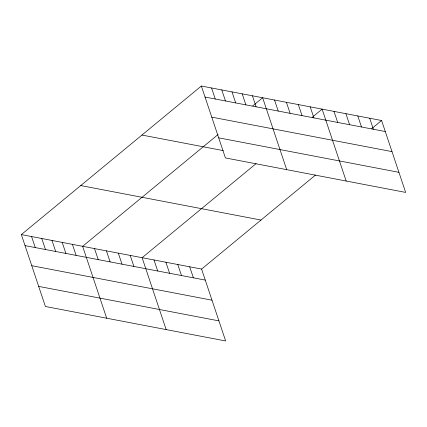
<?xml version="1.0" encoding="UTF-8"?>
<svg xmlns="http://www.w3.org/2000/svg" width="427" height="427" viewBox="0 0 427 427"><rect width="100%" height="100%" fill="white"/><g stroke="black" fill="none" stroke-linecap="round" stroke-linejoin="round"><path stroke-width="0.64" d="M21.35 234.588L201.592 269.074L225.648 340.976L45.406 306.49L21.35 234.588L201.352 86.024L381.594 120.51L405.65 192.412L225.408 157.926L201.352 86.024M218.085 134.521L82.63 246.315L106.686 318.216M252.736 105.923L262.637 97.751L286.693 169.647M256.083 163.632L142.111 257.695L166.167 329.596M312.212 117.302L322.113 109.131L346.169 181.032M201.592 269.074L315.564 175.011M371.693 128.682L381.594 120.51M205.04 97.052L385.282 131.537M211.765 117.142L392.002 151.628M218.688 137.836L398.93 172.321M141.951 135.049L223.268 150.608M80.751 185.564L260.993 220.049M25.038 245.616L205.28 280.101M31.758 265.706L212 300.192M38.686 286.4L218.923 320.885M369.697 118.236L373.385 129.264M357.799 115.957L361.493 126.984M345.907 113.683L349.596 124.711M334.01 111.41L337.698 122.432M310.216 106.857L313.909 117.884M298.324 104.578L302.012 115.605M286.426 102.304L290.114 113.331M274.529 100.025L278.223 111.052M252.421 95.797L256.109 106.825M242.205 93.844L245.899 104.871M231.994 91.89L235.683 102.912M221.778 89.932L225.472 100.959M211.568 87.978L215.256 99.005M189.695 266.8L193.383 277.828M177.797 264.521L181.486 275.548M165.9 262.247L169.594 273.275M154.008 259.974L157.696 270.996M130.214 255.421L133.902 266.448M118.316 253.142L122.01 264.169M106.424 250.868L110.113 261.895M94.527 248.589L98.215 259.616M72.419 244.361L76.107 255.389M62.203 242.408L65.891 253.435M51.993 240.454L55.681 251.476M41.777 238.501L45.465 249.523M31.566 236.542L35.254 247.569"/></g></svg>
